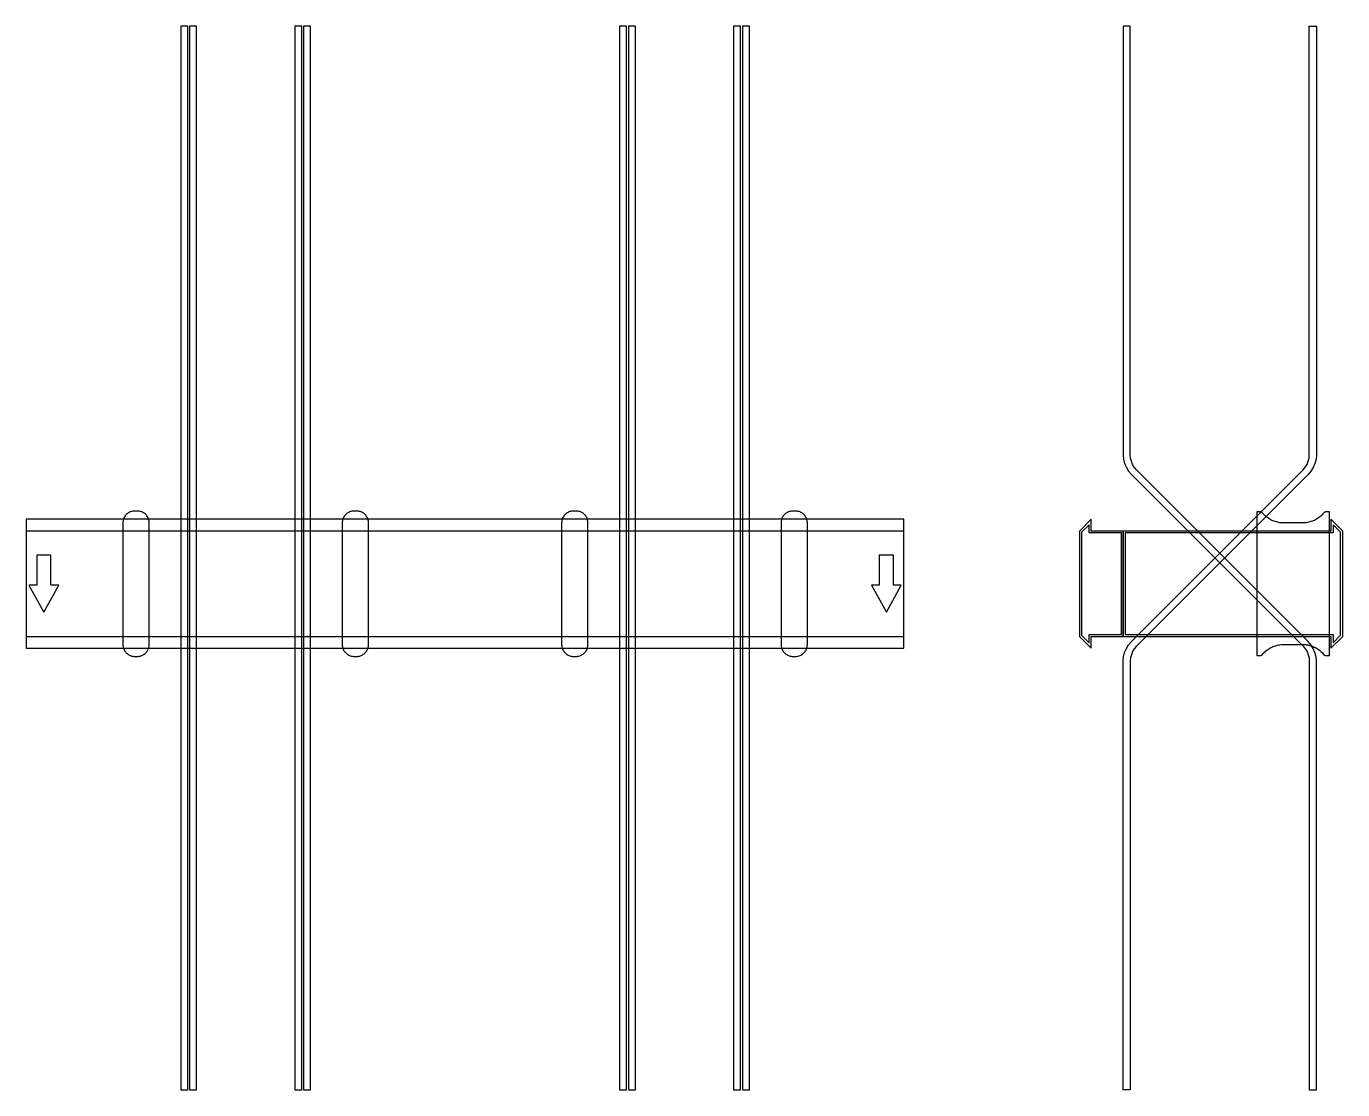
# Model space of a CAD drawing. Extents: x 0 to 1500, y -577 to 635.
import ezdxf

# ---------------------------------------------------------------- set-up
doc = ezdxf.new("R2010")
doc.units = 0
doc.layers.add('Halfen', color=7, linetype='CONTINUOUS')

msp = doc.modelspace()

# ---------------------------------------------------------------- linework, layer by layer
at = {"layer": 'Halfen', "color": 7}
for points in [[(184, -576.569), (184, 635.197), (176, 635.197), (176, -576.569)], [(194, -576.569), (194, 635.197), (186, 635.197), (186, -576.569)], [(314, -576.569), (314, 635.197), (306, 635.197), (306, -576.569)], [(324, -576.569), (324, 635.197), (316, 635.197), (316, -576.569)], [(684, -576.569), (684, 635.197), (676, 635.197), (676, -576.569)], [(694, -576.569), (694, 635.197), (686, 635.197), (686, -576.569)], [(814, -576.569), (814, 635.197), (806, 635.197), (806, -576.569)], [(824, -576.569), (824, 635.197), (816, 635.197), (816, -576.569)], [(1470, -576.569), (1470, -88.284), (1469.606, -83.278), (1468.434, -78.396), (1466.512, -73.757), (1463.889, -69.475), (1460.627, -65.657), (1265.029, 129.941), (1262.584, 132.805), (1260.616, 136.016), (1259.175, 139.495), (1258.295, 143.157), (1258, 146.912), (1258, 635.197), (1250, 635.197), (1250, 146.912), (1250.394, 141.906), (1251.566, 137.023), (1253.488, 132.384), (1256.111, 128.103), (1259.373, 124.284), (1454.971, -71.314), (1457.416, -74.177), (1459.384, -77.388), (1460.825, -80.868), (1461.705, -84.53), (1462, -88.284), (1462, -576.569)], [(1250, -576.569), (1250, -88.284), (1250.394, -83.278), (1251.566, -78.396), (1253.488, -73.757), (1256.111, -69.475), (1259.373, -65.657), (1454.971, 129.941), (1457.416, 132.805), (1459.384, 136.016), (1460.825, 139.495), (1461.705, 143.157), (1462, 146.912), (1462, 635.197), (1470, 635.197), (1470, 146.912), (1469.606, 141.906), (1468.434, 137.023), (1466.512, 132.384), (1463.889, 128.103), (1460.627, 124.284), (1265.029, -71.314), (1262.584, -74.177), (1260.616, -77.388), (1259.175, -80.868), (1258.295, -84.53), (1258, -88.284), (1258, -576.569)], [(140, -69.3), (140, -56.8), (140, 69.3), (139.958, 70.359), (139.834, 71.412), (139.627, 72.452), (139.339, 73.472), (138.972, 74.466), (138.529, 75.429), (138.011, 76.354), (137.422, 77.235), (136.765, 78.068), (136.046, 78.846), (135.268, 79.565), (134.435, 80.222), (133.554, 80.811), (132.629, 81.329), (131.666, 81.772), (130.672, 82.139), (129.652, 82.427), (128.612, 82.634), (127.559, 82.758), (126.5, 82.8), (123.5, 82.8), (122.441, 82.758), (121.388, 82.634), (120.348, 82.427), (119.328, 82.139), (118.334, 81.772), (117.371, 81.329), (116.446, 80.811), (115.565, 80.222), (114.732, 79.565), (113.954, 78.846), (113.235, 78.068), (112.578, 77.235), (111.989, 76.354), (111.471, 75.429), (111.028, 74.466), (110.661, 73.472), (110.373, 72.452), (110.166, 71.412), (110.042, 70.359), (110, 69.3), (110, -56.8), (110, -69.3), (110.042, -70.359), (110.166, -71.412), (110.373, -72.452), (110.661, -73.472), (111.028, -74.466), (111.471, -75.429), (111.989, -76.354), (112.578, -77.235), (113.235, -78.068), (113.954, -78.846), (114.732, -79.565), (115.565, -80.222), (116.446, -80.811), (117.371, -81.329), (118.334, -81.772), (119.328, -82.139), (120.348, -82.427), (121.388, -82.634), (122.441, -82.758), (123.5, -82.8), (126.5, -82.8), (127.559, -82.758), (128.612, -82.634), (129.652, -82.427), (130.672, -82.139), (131.666, -81.772), (132.629, -81.329), (133.554, -80.811), (134.435, -80.222), (135.268, -79.565), (136.046, -78.846), (136.765, -78.068), (137.422, -77.235), (138.011, -76.354), (138.529, -75.429), (138.972, -74.466), (139.339, -73.472), (139.627, -72.452), (139.834, -71.412), (139.958, -70.359), (140, -69.3)], [(390, -69.3), (390, -56.8), (390, 69.3), (389.958, 70.359), (389.834, 71.412), (389.627, 72.452), (389.339, 73.472), (388.972, 74.466), (388.529, 75.429), (388.011, 76.354), (387.422, 77.235), (386.765, 78.068), (386.046, 78.846), (385.268, 79.565), (384.435, 80.222), (383.554, 80.811), (382.629, 81.329), (381.666, 81.772), (380.672, 82.139), (379.652, 82.427), (378.612, 82.634), (377.559, 82.758), (376.5, 82.8), (373.5, 82.8), (372.441, 82.758), (371.388, 82.634), (370.348, 82.427), (369.328, 82.139), (368.334, 81.772), (367.371, 81.329), (366.446, 80.811), (365.565, 80.222), (364.732, 79.565), (363.954, 78.846), (363.235, 78.068), (362.578, 77.235), (361.989, 76.354), (361.471, 75.429), (361.028, 74.466), (360.661, 73.472), (360.373, 72.452), (360.166, 71.412), (360.042, 70.359), (360, 69.3), (360, -56.8), (360, -69.3), (360.042, -70.359), (360.166, -71.412), (360.373, -72.452), (360.661, -73.472), (361.028, -74.466), (361.471, -75.429), (361.989, -76.354), (362.578, -77.235), (363.235, -78.068), (363.954, -78.846), (364.732, -79.565), (365.565, -80.222), (366.446, -80.811), (367.371, -81.329), (368.334, -81.772), (369.328, -82.139), (370.348, -82.427), (371.388, -82.634), (372.441, -82.758), (373.5, -82.8), (376.5, -82.8), (377.559, -82.758), (378.612, -82.634), (379.652, -82.427), (380.672, -82.139), (381.666, -81.772), (382.629, -81.329), (383.554, -80.811), (384.435, -80.222), (385.268, -79.565), (386.046, -78.846), (386.765, -78.068), (387.422, -77.235), (388.011, -76.354), (388.529, -75.429), (388.972, -74.466), (389.339, -73.472), (389.627, -72.452), (389.834, -71.412), (389.958, -70.359), (390, -69.3)], [(640, -69.3), (640, -56.8), (640, 69.3), (639.958, 70.359), (639.834, 71.412), (639.627, 72.452), (639.339, 73.472), (638.972, 74.466), (638.529, 75.429), (638.011, 76.354), (637.422, 77.235), (636.765, 78.068), (636.046, 78.846), (635.268, 79.565), (634.435, 80.222), (633.554, 80.811), (632.629, 81.329), (631.666, 81.772), (630.672, 82.139), (629.652, 82.427), (628.612, 82.634), (627.559, 82.758), (626.5, 82.8), (623.5, 82.8), (622.441, 82.758), (621.388, 82.634), (620.348, 82.427), (619.328, 82.139), (618.334, 81.772), (617.371, 81.329), (616.446, 80.811), (615.565, 80.222), (614.732, 79.565), (613.954, 78.846), (613.235, 78.068), (612.578, 77.235), (611.989, 76.354), (611.471, 75.429), (611.028, 74.466), (610.661, 73.472), (610.373, 72.452), (610.166, 71.412), (610.042, 70.359), (610, 69.3), (610, -56.8), (610, -69.3), (610.042, -70.359), (610.166, -71.412), (610.373, -72.452), (610.661, -73.472), (611.028, -74.466), (611.471, -75.429), (611.989, -76.354), (612.578, -77.235), (613.235, -78.068), (613.954, -78.846), (614.732, -79.565), (615.565, -80.222), (616.446, -80.811), (617.371, -81.329), (618.334, -81.772), (619.328, -82.139), (620.348, -82.427), (621.388, -82.634), (622.441, -82.758), (623.5, -82.8), (626.5, -82.8), (627.559, -82.758), (628.612, -82.634), (629.652, -82.427), (630.672, -82.139), (631.666, -81.772), (632.629, -81.329), (633.554, -80.811), (634.435, -80.222), (635.268, -79.565), (636.046, -78.846), (636.765, -78.068), (637.422, -77.235), (638.011, -76.354), (638.529, -75.429), (638.972, -74.466), (639.339, -73.472), (639.627, -72.452), (639.834, -71.412), (639.958, -70.359), (640, -69.3)], [(890, -69.3), (890, -56.8), (890, 69.3), (889.958, 70.359), (889.834, 71.412), (889.627, 72.452), (889.339, 73.472), (888.972, 74.466), (888.529, 75.429), (888.011, 76.354), (887.422, 77.235), (886.765, 78.068), (886.046, 78.846), (885.268, 79.565), (884.435, 80.222), (883.554, 80.811), (882.629, 81.329), (881.666, 81.772), (880.672, 82.139), (879.652, 82.427), (878.612, 82.634), (877.559, 82.758), (876.5, 82.8), (873.5, 82.8), (872.441, 82.758), (871.388, 82.634), (870.348, 82.427), (869.328, 82.139), (868.334, 81.772), (867.371, 81.329), (866.446, 80.811), (865.565, 80.222), (864.732, 79.565), (863.954, 78.846), (863.235, 78.068), (862.578, 77.235), (861.989, 76.354), (861.471, 75.429), (861.028, 74.466), (860.661, 73.472), (860.373, 72.452), (860.166, 71.412), (860.042, 70.359), (860, 69.3), (860, -56.8), (860, -69.3), (860.042, -70.359), (860.166, -71.412), (860.373, -72.452), (860.661, -73.472), (861.028, -74.466), (861.471, -75.429), (861.989, -76.354), (862.578, -77.235), (863.235, -78.068), (863.954, -78.846), (864.732, -79.565), (865.565, -80.222), (866.446, -80.811), (867.371, -81.329), (868.334, -81.772), (869.328, -82.139), (870.348, -82.427), (871.388, -82.634), (872.441, -82.758), (873.5, -82.8), (876.5, -82.8), (877.559, -82.758), (878.612, -82.634), (879.652, -82.427), (880.672, -82.139), (881.666, -81.772), (882.629, -81.329), (883.554, -80.811), (884.435, -80.222), (885.268, -79.565), (886.046, -78.846), (886.765, -78.068), (887.422, -77.235), (888.011, -76.354), (888.529, -75.429), (888.972, -74.466), (889.339, -73.472), (889.627, -72.452), (889.834, -71.412), (889.958, -70.359), (890, -69.3)], [(1485, -81.8), (1485, 81.8), (1481, 81.8), (1480.846, 81.797), (1480.691, 81.786), (1480.538, 81.769), (1480.385, 81.746), (1480.234, 81.715), (1480.084, 81.678), (1479.936, 81.634), (1479.789, 81.584), (1479.646, 81.527), (1479.505, 81.464), (1479.366, 81.395), (1479.231, 81.32), (1479.1, 81.239), (1478.972, 81.153), (1478.848, 81.06), (1478.728, 80.963), (1478.613, 80.86), (1478.502, 80.752), (1478.397, 80.639), (1478.296, 80.522), (1477.41, 79.491), (1476.479, 78.5), (1475.505, 77.551), (1474.491, 76.646), (1473.437, 75.787), (1472.347, 74.975), (1471.222, 74.211), (1470.064, 73.499), (1468.876, 72.838), (1467.66, 72.23), (1466.418, 71.676), (1465.153, 71.178), (1463.867, 70.736), (1462.563, 70.351), (1461.243, 70.024), (1459.911, 69.756), (1458.567, 69.547), (1457.216, 69.397), (1455.859, 69.307), (1454.5, 69.277), (1432.5, 69.277), (1431.141, 69.307), (1429.784, 69.397), (1428.433, 69.547), (1427.089, 69.756), (1425.757, 70.024), (1424.437, 70.351), (1423.133, 70.736), (1421.847, 71.178), (1420.582, 71.676), (1419.34, 72.23), (1418.124, 72.838), (1416.936, 73.499), (1415.778, 74.211), (1414.653, 74.975), (1413.563, 75.787), (1412.509, 76.646), (1411.495, 77.551), (1410.521, 78.5), (1409.59, 79.491), (1408.704, 80.522), (1408.603, 80.639), (1408.498, 80.752), (1408.387, 80.86), (1408.272, 80.963), (1408.152, 81.06), (1408.028, 81.153), (1407.9, 81.239), (1407.769, 81.32), (1407.634, 81.395), (1407.495, 81.464), (1407.354, 81.527), (1407.211, 81.584), (1407.064, 81.634), (1406.916, 81.678), (1406.766, 81.715), (1406.615, 81.746), (1406.462, 81.769), (1406.309, 81.786), (1406.154, 81.797), (1406, 81.8), (1402, 81.8), (1402, -81.8), (1406, -81.8), (1406.154, -81.797), (1406.309, -81.786), (1406.462, -81.769), (1406.615, -81.746), (1406.766, -81.715), (1406.916, -81.678), (1407.064, -81.634), (1407.211, -81.584), (1407.354, -81.527), (1407.495, -81.464), (1407.634, -81.395), (1407.769, -81.32), (1407.9, -81.239), (1408.028, -81.153), (1408.152, -81.06), (1408.272, -80.963), (1408.387, -80.86), (1408.498, -80.752), (1408.603, -80.639), (1408.704, -80.522), (1409.59, -79.491), (1410.521, -78.5), (1411.495, -77.551), (1412.509, -76.646), (1413.563, -75.787), (1414.653, -74.975), (1415.778, -74.211), (1416.936, -73.499), (1418.124, -72.838), (1419.34, -72.23), (1420.582, -71.676), (1421.847, -71.178), (1423.133, -70.736), (1424.437, -70.351), (1425.757, -70.024), (1427.089, -69.756), (1428.433, -69.547), (1429.784, -69.397), (1431.141, -69.307), (1432.5, -69.277), (1454.5, -69.277), (1455.859, -69.307), (1457.216, -69.397), (1458.567, -69.547), (1459.911, -69.756), (1461.243, -70.024), (1462.563, -70.351), (1463.867, -70.736), (1465.153, -71.178), (1466.418, -71.676), (1467.66, -72.23), (1468.876, -72.838), (1470.064, -73.499), (1471.222, -74.211), (1472.347, -74.975), (1473.437, -75.787), (1474.491, -76.646), (1475.505, -77.551), (1476.479, -78.5), (1477.41, -79.491), (1478.296, -80.522), (1478.397, -80.639), (1478.502, -80.752), (1478.613, -80.86), (1478.728, -80.963), (1478.848, -81.06), (1478.972, -81.153), (1479.1, -81.239), (1479.231, -81.32), (1479.366, -81.395), (1479.505, -81.464), (1479.646, -81.527), (1479.789, -81.584), (1479.936, -81.634), (1480.084, -81.678), (1480.234, -81.715), (1480.385, -81.746), (1480.538, -81.769), (1480.691, -81.786), (1480.846, -81.797), (1481, -81.8)], [(0, -73.5), (1000, -73.5), (1000, 73.5), (0, 73.5)], [(0, -60), (1000, -60), (1000, 60), (0, 60)], [(1250, -60), (1250, 60), (1213.5, 60), (1213.5, 73.5), (1200, 60), (1200, -60), (1213.5, -73.5), (1213.5, -60)], [(1248, -58), (1248, 58), (1211, 58), (1211, 67.25), (1202.5, 58.75), (1202.5, -58.75), (1211, -67.25), (1211, -58)], [(1500, -60), (1500, 60), (1486.5, 73.5), (1486.5, 60), (1250, 60), (1250, -60), (1486.5, -60), (1486.5, -73.5)], [(1497.5, -58.75), (1497.5, 58.75), (1489, 67.25), (1489, 58), (1252, 58), (1252, -58), (1489, -58), (1489, -67.25)], [(20, -32.5), (37, -1.5), (28, -1.5), (28, 32.5), (12, 32.5), (12, -1.5), (3, -1.5)], [(980, -32.5), (997, -1.5), (988, -1.5), (988, 32.5), (972, 32.5), (972, -1.5), (963, -1.5)]]:
    msp.add_lwpolyline(points, close=True, dxfattribs=at)

doc.saveas('drawing.dxf')
